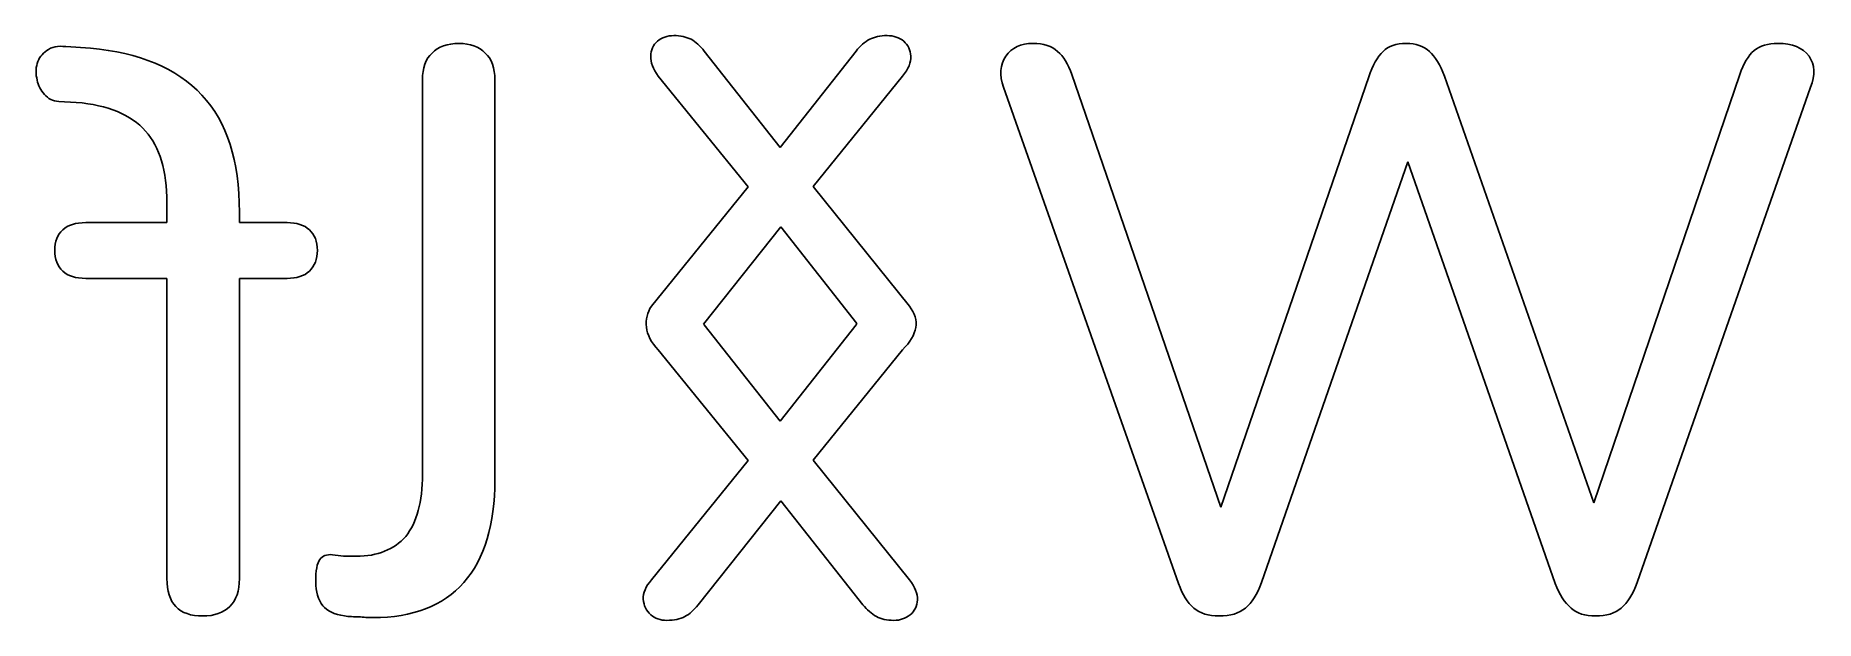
# Model space of a CAD drawing. Header units: millimetres. Extents: x 243.7 to 273.8, y -74.6 to -64.8.
import ezdxf

# ---------------------------------------------------------------- set-up
doc = ezdxf.new("R2010")
doc.units = ezdxf.units.MM
doc.layers.add('0 (2)', color=7, linetype='Continuous')

msp = doc.modelspace()

# ---------------------------------------------------------------- linework, layer by layer
at = {"layer": '0 (2)', "extrusion": (1.22465e-16, 0, -1)}
for p, q in [((244.668, -64.99), (244.252, -64.963)), ((256.312, -66.663), (255.031, -65.039)), ((257.593, -65.039), (256.312, -66.663)), ((254.254, -65.459), (255.774, -67.328)), ((256.87, -67.323), (258.38, -65.459)), ((263.752, -72.738), (261.239, -65.433)), ((266.252, -65.474), (263.752, -72.738)), ((270.052, -72.663), (267.529, -65.46)), ((272.515, -65.433), (270.052, -72.663)), ((250.272, -65.527), (250.272, -72.18)), ((251.495, -72.274), (251.495, -65.527)), ((260.083, -65.648), (263.04, -74.021)), ((270.781, -74.008), (273.711, -65.648)), ((244.131, -65.89), (244.426, -65.904)), ((264.438, -74.008), (266.911, -66.905)), ((266.911, -66.905), (269.397, -74.021)), ((245.958, -67.597), (245.958, -67.933)), ((255.774, -67.328), (254.138, -69.344)), ((258.496, -69.344), (256.87, -67.323)), ((247.182, -67.933), (247.182, -67.758)), ((245.958, -67.933), (244.588, -67.933)), ((247.988, -67.933), (247.182, -67.933)), ((255.02, -69.645), (256.326, -68.006)), ((256.326, -68.006), (257.609, -69.638)), ((244.588, -68.874), (245.958, -68.874)), ((245.958, -68.874), (245.958, -73.941)), ((247.182, -73.941), (247.182, -68.874)), ((247.182, -68.874), (247.988, -68.874)), ((256.312, -71.283), (255.031, -69.659)), ((257.593, -69.659), (256.312, -71.283)), ((254.254, -70.079), (255.774, -71.948)), ((256.87, -71.943), (258.38, -70.079)), ((255.774, -71.948), (254.138, -73.964)), ((258.496, -73.964), (256.87, -71.943)), ((254.926, -74.384), (256.326, -72.626)), ((256.326, -72.626), (257.708, -74.384)), ((249.157, -73.564), (248.942, -73.564))]:
    msp.add_line(p, q, dxfattribs=at)
at = {"layer": '0 (2)'}
for points in [[(250.891, -64.909), (250.693, -64.909), (250.541, -64.963), (250.434, -65.07)], [(251.334, -65.07), (251.227, -64.963), (251.079, -64.909), (250.891, -64.909)], [(254.243, -64.871), (254.166, -64.934), (254.128, -65.018), (254.128, -65.123)], [(254.516, -64.776), (254.404, -64.776), (254.313, -64.808), (254.243, -64.871)], [(254.81, -64.839), (254.726, -64.797), (254.628, -64.776), (254.516, -64.776)], [(255.031, -65.039), (254.961, -64.948), (254.887, -64.881), (254.81, -64.839)], [(257.824, -64.839), (257.74, -64.881), (257.663, -64.948), (257.593, -65.039)], [(258.118, -64.776), (257.999, -64.776), (257.901, -64.797), (257.824, -64.839)], [(258.401, -64.871), (258.324, -64.808), (258.23, -64.776), (258.118, -64.776)], [(258.517, -65.123), (258.51, -65.018), (258.471, -64.934), (258.401, -64.871)], [(260.58, -64.909), (260.374, -64.909), (260.222, -64.981), (260.123, -65.124)], [(260.997, -65.044), (260.898, -64.954), (260.76, -64.909), (260.58, -64.909)], [(266.884, -64.909), (266.714, -64.909), (266.584, -64.954), (266.494, -65.044)], [(267.274, -65.044), (267.175, -64.954), (267.045, -64.909), (266.884, -64.909)], [(273.16, -64.909), (272.99, -64.909), (272.856, -64.949), (272.757, -65.03)], [(273.684, -65.124), (273.577, -64.981), (273.402, -64.909), (273.16, -64.909)], [(243.929, -65.03), (243.848, -65.084), (243.795, -65.156), (243.768, -65.245)], [(244.252, -64.963), (244.117, -64.945), (244.01, -64.967), (243.929, -65.03)], [(246.55, -65.783), (246.12, -65.326), (245.493, -65.061), (244.668, -64.99)], [(250.434, -65.07), (250.326, -65.169), (250.272, -65.321), (250.272, -65.527)], [(251.495, -65.527), (251.495, -65.321), (251.442, -65.169), (251.334, -65.07)], [(254.128, -65.123), (254.121, -65.228), (254.163, -65.34), (254.254, -65.459)], [(258.38, -65.459), (258.478, -65.34), (258.524, -65.228), (258.517, -65.123)], [(260.123, -65.124), (260.025, -65.268), (260.011, -65.442), (260.083, -65.648)], [(261.239, -65.433), (261.176, -65.254), (261.096, -65.124), (260.997, -65.044)], [(266.494, -65.044), (266.395, -65.133), (266.315, -65.276), (266.252, -65.474)], [(267.529, -65.46), (267.457, -65.272), (267.372, -65.133), (267.274, -65.044)], [(272.757, -65.03), (272.659, -65.111), (272.578, -65.245), (272.515, -65.433)], [(273.711, -65.648), (273.792, -65.442), (273.783, -65.268), (273.684, -65.124)], [(243.768, -65.245), (243.741, -65.335), (243.741, -65.429), (243.768, -65.527)], [(243.768, -65.527), (243.786, -65.617), (243.826, -65.698), (243.889, -65.769)], [(243.889, -65.769), (243.951, -65.841), (244.032, -65.881), (244.131, -65.89)], [(247.182, -67.758), (247.182, -66.889), (246.971, -66.231), (246.55, -65.783)], [(244.426, -65.904), (244.964, -65.948), (245.354, -66.11), (245.596, -66.388)], [(245.596, -66.388), (245.838, -66.656), (245.958, -67.06), (245.958, -67.597)], [(244.198, -68.054), (244.108, -68.135), (244.063, -68.251), (244.063, -68.404)], [(244.588, -67.933), (244.417, -67.933), (244.287, -67.973), (244.198, -68.054)], [(248.364, -68.054), (248.275, -67.973), (248.149, -67.933), (247.988, -67.933)], [(248.499, -68.404), (248.499, -68.251), (248.454, -68.135), (248.364, -68.054)], [(244.063, -68.404), (244.063, -68.547), (244.108, -68.663), (244.198, -68.753)], [(248.364, -68.753), (248.454, -68.663), (248.499, -68.547), (248.499, -68.404)], [(244.198, -68.753), (244.287, -68.834), (244.417, -68.874), (244.588, -68.874)], [(247.988, -68.874), (248.149, -68.874), (248.275, -68.834), (248.364, -68.753)], [(254.254, -70.079), (254.012, -69.837), (254.002, -69.549), (254.138, -69.344)], [(258.38, -70.079), (258.638, -69.821), (258.676, -69.576), (258.496, -69.344)], [(255.031, -69.659), (255.027, -69.654), (255.024, -69.65), (255.02, -69.645)], [(257.609, -69.638), (257.604, -69.645), (257.598, -69.652), (257.593, -69.659)], [(250.272, -72.18), (250.272, -72.646), (250.178, -72.995), (249.99, -73.228)], [(250.971, -74.008), (251.321, -73.605), (251.495, -73.027), (251.495, -72.274)], [(249.99, -73.228), (249.793, -73.452), (249.515, -73.564), (249.157, -73.564)], [(248.539, -73.618), (248.494, -73.681), (248.471, -73.806), (248.471, -73.995)], [(248.754, -73.538), (248.655, -73.529), (248.583, -73.556), (248.539, -73.618)], [(248.942, -73.564), (248.879, -73.556), (248.816, -73.547), (248.754, -73.538)], [(245.958, -73.941), (245.958, -74.362), (246.16, -74.572), (246.563, -74.572)], [(247.02, -74.411), (247.128, -74.304), (247.182, -74.147), (247.182, -73.941)], [(248.471, -73.995), (248.471, -74.165), (248.512, -74.299), (248.592, -74.398)], [(249.439, -74.599), (250.111, -74.599), (250.622, -74.402), (250.971, -74.008)], [(254.138, -73.964), (254.04, -74.076), (253.995, -74.184), (254.002, -74.289)], [(258.632, -74.3), (258.632, -74.195), (258.587, -74.083), (258.496, -73.964)], [(263.04, -74.021), (263.103, -74.21), (263.188, -74.349), (263.295, -74.438)], [(264.169, -74.438), (264.276, -74.349), (264.366, -74.205), (264.438, -74.008)], [(269.397, -74.021), (269.469, -74.21), (269.558, -74.349), (269.666, -74.438)], [(270.513, -74.438), (270.62, -74.349), (270.71, -74.205), (270.781, -74.008)], [(246.563, -74.572), (246.76, -74.572), (246.913, -74.519), (247.02, -74.411)], [(248.592, -74.398), (248.664, -74.487), (248.785, -74.546), (248.955, -74.572)], [(254.002, -74.289), (254.009, -74.394), (254.051, -74.482), (254.128, -74.552)], [(254.705, -74.583), (254.782, -74.541), (254.856, -74.475), (254.926, -74.384)], [(257.708, -74.384), (257.778, -74.468), (257.855, -74.534), (257.939, -74.583)], [(258.506, -74.552), (258.583, -74.489), (258.625, -74.405), (258.632, -74.3)], [(263.295, -74.438), (263.403, -74.528), (263.546, -74.572), (263.725, -74.572)], [(263.725, -74.572), (263.914, -74.572), (264.061, -74.528), (264.169, -74.438)], [(269.666, -74.438), (269.764, -74.528), (269.903, -74.572), (270.083, -74.572)], [(270.083, -74.572), (270.262, -74.572), (270.405, -74.528), (270.513, -74.438)], [(248.955, -74.572), (249.036, -74.581), (249.116, -74.586), (249.197, -74.586)], [(249.197, -74.586), (249.278, -74.595), (249.358, -74.599), (249.439, -74.599)], [(254.128, -74.552), (254.198, -74.615), (254.289, -74.646), (254.401, -74.646)], [(254.401, -74.646), (254.52, -74.646), (254.621, -74.625), (254.705, -74.583)], [(257.939, -74.583), (258.016, -74.625), (258.114, -74.646), (258.233, -74.646)], [(258.233, -74.646), (258.338, -74.646), (258.429, -74.615), (258.506, -74.552)]]:
    msp.add_open_spline(points, degree=3, dxfattribs=at)

doc.saveas('drawing.dxf')
